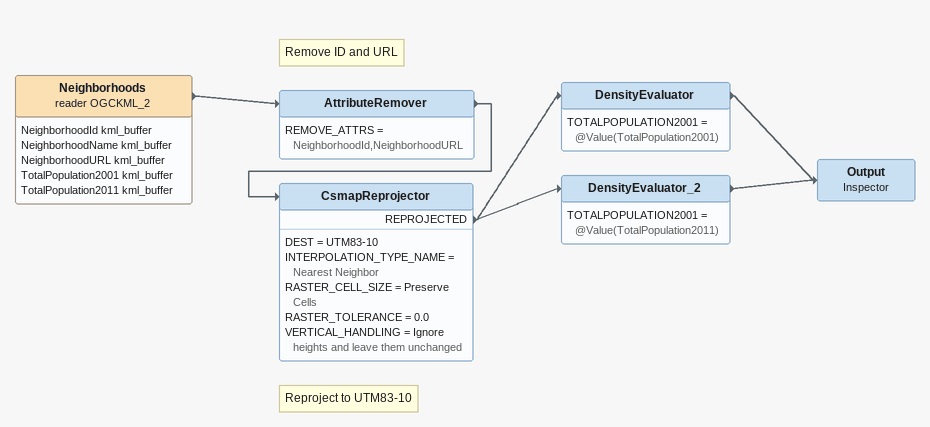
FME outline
Neighborhoods (reader OGCKML_2)
    attributes: NeighborhoodId kml_buffer, NeighborhoodName kml_buffer, NeighborhoodURL kml_buffer, TotalPopulation2001 kml_buffer, TotalPopulation2011 kml_buffer
    -> AttributeRemover
Note: Remove ID and URL
AttributeRemover
    REMOVE_ATTRS = NeighborhoodId,NeighborhoodURL
    -> CsmapReprojector
Note: Reproject to UTM83-10
CsmapReprojector
    DEST = UTM83-10
    INTERPOLATION_TYPE_NAME = Nearest Neighbor
    RASTER_CELL_SIZE = Preserve Cells
    RASTER_TOLERANCE = 0.0
    VERTICAL_HANDLING = Ignore heights and leave them unchanged
    REPROJECTED -> DensityEvaluator
    REPROJECTED -> DensityEvaluator_2
DensityEvaluator
    TOTALPOPULATION2001 = @Value(TotalPopulation2001)
    -> Output
DensityEvaluator_2
    TOTALPOPULATION2001 = @Value(TotalPopulation2011)
    -> Output
Output: Inspector
